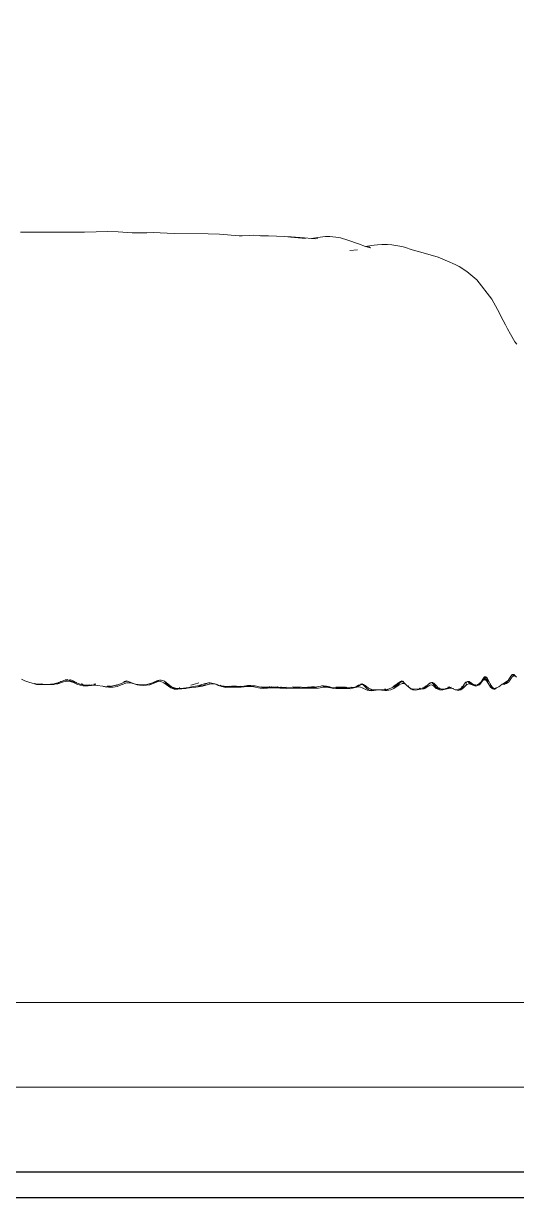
# Model space of a CAD drawing. Header units: metres. Extents: x 42 to 199, y -121 to 268.
# Drawn here: x 116.971 to 117.262, y 39.694 to 40.386 of the extents above; entities that cross this region are included whole.
import ezdxf

# ---------------------------------------------------------------- set-up
doc = ezdxf.new("R2010")
doc.units = ezdxf.units.M
doc.header["$LTSCALE"] = 0.3
doc.layers.get('0').update_dxf_attribs({"color": 8})
doc.layers.add('A-ELEVATION 3', color=8, linetype='Continuous')
doc.layers.add('A-ELEVATION 5', color=8, linetype='Continuous')
doc.layers.add('A-Furniture', color=8, linetype='Continuous', lineweight=0)
doc.layers.add('DA HOUSE ARCH LAYOUT', color=8, linetype='Continuous', lineweight=9)

# ---------------------------------------------------------------- blocks, each defined once
blk = doc.blocks.new('zw$DE84')
for p, q in [((-0.50458, 0.92715), (-0.50744, 0.9252)), ((-0.50475, 0.92976), (-0.50478, 0.92979)), ((-0.50432, 0.92937), (-0.50475, 0.92976)), ((-0.50422, 0.92914), (-0.50475, 0.92976)), ((-0.50458, 0.92715), (-0.50393, 0.92825)), ((-0.50428, 0.92932), (-0.50432, 0.92937)), ((-0.50422, 0.92914), (-0.50428, 0.92932)), ((-0.50428, 0.92932), (-0.50388, 0.92896)), ((-0.50421, 0.9291), (-0.50422, 0.92914)), ((-0.50393, 0.92825), (-0.50421, 0.9291)), ((-0.50412, 0.929), (-0.50421, 0.9291)), ((-0.50417, 0.92648), (-0.50341, 0.92721)), ((-0.50387, 0.92873), (-0.50412, 0.929)), ((-0.50397, 0.92757), (-0.50398, 0.92753)), ((-0.50383, 0.92798), (-0.50394, 0.92765)), ((-0.50388, 0.92896), (-0.50384, 0.92892)), ((-0.50384, 0.92892), (-0.50387, 0.92873)), ((-0.50387, 0.92873), (-0.50386, 0.92869)), ((-0.50386, 0.92869), (-0.50383, 0.92798)), ((-0.50386, 0.92869), (-0.50366, 0.92849)), ((-0.50363, 0.92858), (-0.50384, 0.92892)), ((-0.50366, 0.92849), (-0.50383, 0.92798)), ((-0.50383, 0.92798), (-0.50382, 0.92775)), ((-0.50363, 0.92858), (-0.50366, 0.92849)), ((-0.50366, 0.92849), (-0.50356, 0.92833)), ((-0.50361, 0.92864), (-0.50363, 0.92858)), ((-0.50356, 0.92833), (-0.50363, 0.92858)), ((-0.50352, 0.92832), (-0.50356, 0.92833)), ((-0.50356, 0.92833), (-0.50342, 0.92726)), ((-0.50352, 0.92832), (-0.50355, 0.92856)), ((-0.50352, 0.92832), (-0.50338, 0.9278)), ((-0.50339, 0.92817), (-0.50352, 0.92832)), ((-0.50326, 0.92723), (-0.50345, 0.92696)), ((-0.50342, 0.92726), (-0.50337, 0.9273)), ((-0.50342, 0.92726), (-0.50341, 0.92721)), ((-0.50341, 0.92721), (-0.50326, 0.92723)), ((-0.50339, 0.92882), (-0.50311, 0.92832)), ((-0.50338, 0.9278), (-0.50339, 0.92817)), ((-0.50337, 0.9273), (-0.50338, 0.9278)), ((-0.50338, 0.9278), (-0.50331, 0.92752)), ((-0.50311, 0.92832), (-0.50331, 0.92879)), ((-0.50331, 0.92752), (-0.50315, 0.92806)), ((-0.50331, 0.92752), (-0.50325, 0.92728)), ((-0.50315, 0.92806), (-0.50323, 0.92738)), ((-0.50314, 0.92809), (-0.50308, 0.92828)), ((-0.50311, 0.92832), (-0.50308, 0.92828)), ((-0.3071, 0.9288), (-0.30848, 0.92999)), ((-0.3026, 0.92628), (-0.3071, 0.9288)), ((-0.50895, 0.92123), (-0.51034, 0.91935)), ((-0.50899, 0.92262), (-0.50893, 0.92266)), ((-0.50894, 0.92249), (-0.50899, 0.92262)), ((-0.50894, 0.92243), (-0.50895, 0.92123)), ((-0.50895, 0.92123), (-0.50872, 0.92165)), ((-0.50893, 0.92266), (-0.50894, 0.92249)), ((-0.50894, 0.92249), (-0.50894, 0.92243)), ((-0.50864, 0.9218), (-0.50894, 0.92243)), ((-0.50894, 0.92243), (-0.50872, 0.92165)), ((-0.50893, 0.92266), (-0.5071, 0.92448)), ((-0.50844, 0.92393), (-0.50893, 0.92266)), ((-0.50893, 0.92266), (-0.5087, 0.92268)), ((-0.50872, 0.92165), (-0.50864, 0.9218)), ((-0.5087, 0.92273), (-0.5087, 0.92268)), ((-0.5087, 0.92268), (-0.50858, 0.9219)), ((-0.50864, 0.9218), (-0.50858, 0.9219)), ((-0.50858, 0.9219), (-0.50815, 0.92269)), ((-0.50744, 0.9252), (-0.50844, 0.92393)), ((-0.50663, 0.9248), (-0.50815, 0.92269)), ((-0.50752, 0.92382), (-0.50743, 0.92395)), ((-0.50417, 0.92648), (-0.50663, 0.9248)), ((-0.29951, 0.9244), (-0.3026, 0.92628)), ((-0.29951, 0.9244), (-0.29713, 0.9232)), ((-0.29457, 0.92186), (-0.29713, 0.9232)), ((-0.28812, 0.91852), (-0.29457, 0.92186)), ((-0.51112, 0.91769), (-0.51176, 0.91644)), ((-0.51175, 0.91701), (-0.51176, 0.91644)), ((-0.51176, 0.91644), (-0.51173, 0.91641)), ((-0.51175, 0.91701), (-0.51113, 0.91781)), ((-0.51173, 0.91641), (-0.51173, 0.91644)), ((-0.51173, 0.91641), (-0.51164, 0.91643)), ((-0.51173, 0.91641), (-0.51169, 0.91563)), ((-0.51169, 0.91563), (-0.51146, 0.91554)), ((-0.51169, 0.91563), (-0.51147, 0.9156)), ((-0.51164, 0.91643), (-0.51165, 0.91641)), ((-0.51165, 0.91641), (-0.51164, 0.91634)), ((-0.51164, 0.91643), (-0.51133, 0.91642)), ((-0.5115, 0.91624), (-0.51152, 0.91634)), ((-0.51147, 0.9156), (-0.51146, 0.91554)), ((-0.51147, 0.9156), (-0.51141, 0.91559)), ((-0.51146, 0.91554), (-0.51145, 0.9155)), ((-0.51145, 0.9155), (-0.51143, 0.9154)), ((-0.51145, 0.9155), (-0.51139, 0.91547)), ((-0.51143, 0.9154), (-0.51138, 0.91541)), ((-0.51139, 0.91551), (-0.51141, 0.91559)), ((-0.51141, 0.91559), (-0.51085, 0.91555)), ((-0.51138, 0.91541), (-0.51139, 0.91547)), ((-0.51139, 0.91547), (-0.50994, 0.91472)), ((-0.51138, 0.91541), (-0.51116, 0.91514)), ((-0.51105, 0.91777), (-0.51133, 0.91642)), ((-0.51085, 0.91555), (-0.51133, 0.91642)), ((-0.51058, 0.91446), (-0.51116, 0.91514)), ((-0.51116, 0.91514), (-0.51054, 0.91453)), ((-0.51104, 0.91783), (-0.51113, 0.91781)), ((-0.51113, 0.91781), (-0.51112, 0.91773)), ((-0.51105, 0.91777), (-0.51112, 0.91769)), ((-0.51112, 0.91773), (-0.51105, 0.91777)), ((-0.51112, 0.91773), (-0.51112, 0.91769)), ((-0.51102, 0.9178), (-0.51105, 0.91777)), ((-0.51099, 0.91789), (-0.51104, 0.91783)), ((-0.51102, 0.9178), (-0.51104, 0.91783)), ((-0.51099, 0.91789), (-0.51095, 0.91797)), ((-0.51091, 0.91845), (-0.51095, 0.91797)), ((-0.51082, 0.91574), (-0.51092, 0.91604)), ((-0.51034, 0.91935), (-0.51091, 0.91845)), ((-0.51085, 0.91555), (-0.5108, 0.91552)), ((-0.5108, 0.91552), (-0.5107, 0.9155)), ((-0.50974, 0.91485), (-0.5107, 0.9155)), ((-0.5107, 0.9155), (-0.51046, 0.91547)), ((-0.51046, 0.91547), (-0.51064, 0.91578)), ((-0.50705, 0.91233), (-0.51058, 0.91446)), ((-0.51054, 0.91453), (-0.50691, 0.9124)), ((-0.51002, 0.91522), (-0.51046, 0.91547)), ((-0.50994, 0.91472), (-0.50891, 0.91438)), ((-0.50974, 0.91485), (-0.50945, 0.91465)), ((-0.50945, 0.91465), (-0.50891, 0.91438)), ((-0.50891, 0.91438), (-0.50869, 0.9143)), ((-0.50869, 0.9143), (-0.50661, 0.91322)), ((-0.28194, 0.91527), (-0.28812, 0.91852)), ((-0.27051, 0.90636), (-0.28194, 0.91527)), ((-0.5101, 0.90586), (-0.50924, 0.90799)), ((-0.50842, 0.908), (-0.50935, 0.90637)), ((-0.50935, 0.90637), (-0.50927, 0.90549)), ((-0.50665, 0.90994), (-0.50924, 0.90799)), ((-0.50894, 0.90808), (-0.50924, 0.90799)), ((-0.50898, 0.90799), (-0.50924, 0.90799)), ((-0.50894, 0.90808), (-0.50827, 0.90838)), ((-0.50833, 0.90808), (-0.50842, 0.908)), ((-0.50827, 0.90838), (-0.50833, 0.90808)), ((-0.50823, 0.90817), (-0.50833, 0.90808)), ((-0.50829, 0.90846), (-0.50638, 0.91003)), ((-0.50829, 0.90846), (-0.50813, 0.90845)), ((-0.50829, 0.90846), (-0.50827, 0.90838)), ((-0.50827, 0.90838), (-0.50813, 0.90845)), ((-0.50827, 0.90838), (-0.50823, 0.90817)), ((-0.50819, 0.90821), (-0.50827, 0.90838)), ((-0.50819, 0.90821), (-0.50823, 0.90817)), ((-0.50794, 0.90843), (-0.50819, 0.90821)), ((-0.50813, 0.90845), (-0.50794, 0.90843)), ((-0.50747, 0.90887), (-0.50794, 0.90843)), ((-0.50747, 0.90887), (-0.50535, 0.91023)), ((-0.50727, 0.91316), (-0.50537, 0.91227)), ((-0.50629, 0.91152), (-0.50705, 0.91233)), ((-0.50537, 0.91227), (-0.50691, 0.9124)), ((-0.50691, 0.9124), (-0.50684, 0.91231)), ((-0.50679, 0.9123), (-0.50684, 0.91231)), ((-0.50679, 0.9123), (-0.50591, 0.91157)), ((-0.50665, 0.90994), (-0.50626, 0.91076)), ((-0.50602, 0.91057), (-0.50665, 0.90994)), ((-0.50638, 0.91003), (-0.50665, 0.90994)), ((-0.50661, 0.91322), (-0.50517, 0.91244)), ((-0.50638, 0.91003), (-0.50587, 0.91045)), ((-0.50629, 0.91152), (-0.50591, 0.91157)), ((-0.50597, 0.91143), (-0.50629, 0.91152)), ((-0.50629, 0.91152), (-0.50626, 0.91076)), ((-0.50582, 0.91078), (-0.50626, 0.91076)), ((-0.50582, 0.91078), (-0.50602, 0.91057)), ((-0.50587, 0.91045), (-0.50602, 0.91057)), ((-0.50582, 0.91078), (-0.50591, 0.91157)), ((-0.50587, 0.91045), (-0.50519, 0.91157)), ((-0.50587, 0.91045), (-0.5056, 0.91048)), ((-0.50458, 0.91138), (-0.5056, 0.91048)), ((-0.50497, 0.9106), (-0.5056, 0.91048)), ((-0.50497, 0.9106), (-0.50535, 0.91023)), ((-0.50519, 0.91157), (-0.50517, 0.91244)), ((-0.5048, 0.91158), (-0.50519, 0.91157)), ((-0.50474, 0.91189), (-0.50517, 0.91244)), ((-0.50462, 0.91095), (-0.50497, 0.9106)), ((-0.5048, 0.91158), (-0.50477, 0.91166)), ((-0.50456, 0.91159), (-0.5048, 0.91158)), ((-0.50474, 0.91189), (-0.50477, 0.91166)), ((-0.50455, 0.91165), (-0.50474, 0.91189)), ((-0.50462, 0.91095), (-0.50458, 0.91138)), ((-0.50458, 0.91138), (-0.50456, 0.91159)), ((-0.50456, 0.91159), (-0.50455, 0.91165)), ((-0.27051, 0.90636), (-0.2656, 0.90052)), ((-0.50903, 0.90058), (-0.51044, 0.89906)), ((-0.51044, 0.89906), (-0.50894, 0.9005)), ((-0.5101, 0.90586), (-0.50859, 0.90187)), ((-0.50927, 0.90549), (-0.5101, 0.90586)), ((-0.50951, 0.90456), (-0.50927, 0.90542)), ((-0.50922, 0.90494), (-0.50951, 0.90456)), ((-0.50951, 0.90456), (-0.50891, 0.90316)), ((-0.50921, 0.90546), (-0.50927, 0.90549)), ((-0.50927, 0.90549), (-0.50927, 0.90542)), ((-0.50927, 0.90542), (-0.50921, 0.90546)), ((-0.50927, 0.90542), (-0.5092, 0.90497)), ((-0.50925, 0.90548), (-0.50923, 0.90554)), ((-0.50921, 0.90546), (-0.50925, 0.90548)), ((-0.5092, 0.90497), (-0.50922, 0.90494)), ((-0.50922, 0.90494), (-0.50919, 0.90459)), ((-0.50736, 0.90178), (-0.50919, 0.90459)), ((-0.50903, 0.90058), (-0.50859, 0.90187)), ((-0.50755, 0.90173), (-0.50891, 0.90316)), ((-0.50891, 0.90316), (-0.50779, 0.90176)), ((-0.50864, 0.89903), (-0.5076, 0.89998)), ((-0.50843, 0.90164), (-0.50847, 0.90183)), ((-0.50836, 0.9018), (-0.50779, 0.90176)), ((-0.5083, 0.90006), (-0.50791, 0.90053)), ((-0.50736, 0.90178), (-0.50786, 0.90235)), ((-0.50779, 0.90176), (-0.50723, 0.90104)), ((-0.5076, 0.89998), (-0.50719, 0.90082)), ((-0.50755, 0.90173), (-0.50735, 0.90172)), ((-0.50731, 0.90149), (-0.50755, 0.90173)), ((-0.50735, 0.90172), (-0.50736, 0.90178)), ((-0.50731, 0.90149), (-0.50735, 0.90172)), ((-0.50723, 0.90104), (-0.50731, 0.90149)), ((-0.50719, 0.90082), (-0.50723, 0.90104)), ((-0.2656, 0.90052), (-0.26267, 0.89589)), ((-0.51224, 0.89667), (-0.51251, 0.8954)), ((-0.51251, 0.8954), (-0.51239, 0.89532)), ((-0.51239, 0.89532), (-0.51242, 0.89508)), ((-0.51242, 0.89508), (-0.51228, 0.89469)), ((-0.51239, 0.89532), (-0.51229, 0.89518)), ((-0.51227, 0.89524), (-0.51239, 0.89532)), ((-0.51229, 0.89518), (-0.51231, 0.89508)), ((-0.51228, 0.89469), (-0.51231, 0.89508)), ((-0.51227, 0.89524), (-0.51229, 0.89518)), ((-0.51229, 0.89518), (-0.51225, 0.89514)), ((-0.51223, 0.89516), (-0.51229, 0.89518)), ((-0.51217, 0.89364), (-0.51228, 0.89469)), ((-0.51212, 0.89583), (-0.51227, 0.89524)), ((-0.5122, 0.89519), (-0.51227, 0.89524)), ((-0.51224, 0.89667), (-0.51202, 0.8969)), ((-0.5122, 0.89687), (-0.51224, 0.89667)), ((-0.51224, 0.89667), (-0.51183, 0.89625)), ((-0.5122, 0.89687), (-0.51097, 0.89855)), ((-0.51126, 0.89165), (-0.51217, 0.89364)), ((-0.51183, 0.89625), (-0.51212, 0.89583)), ((-0.51202, 0.8969), (-0.5111, 0.89782)), ((-0.512, 0.89692), (-0.51202, 0.8969)), ((-0.51138, 0.8969), (-0.51183, 0.89625)), ((-0.51173, 0.89592), (-0.51171, 0.8957)), ((-0.51165, 0.89576), (-0.51162, 0.89595)), ((-0.51138, 0.8969), (-0.51024, 0.89787)), ((-0.51118, 0.89151), (-0.51138, 0.89259)), ((-0.50919, 0.89894), (-0.5111, 0.89782)), ((-0.5111, 0.89782), (-0.51, 0.89836)), ((-0.51097, 0.89855), (-0.51044, 0.89906)), ((-0.51, 0.89836), (-0.51071, 0.89784)), ((-0.51049, 0.89759), (-0.51063, 0.89743)), ((-0.51036, 0.89786), (-0.50962, 0.89854)), ((-0.51, 0.89836), (-0.50962, 0.89854)), ((-0.50962, 0.89854), (-0.50952, 0.89858)), ((-0.50952, 0.89858), (-0.50949, 0.89861)), ((-0.50949, 0.89861), (-0.50864, 0.89903)), ((-0.50864, 0.89903), (-0.50807, 0.89931)), ((-0.26267, 0.89589), (-0.26146, 0.89357)), ((-0.26146, 0.89357), (-0.25956, 0.88916)), ((-0.51228, 0.88643), (-0.51132, 0.88968)), ((-0.51228, 0.88443), (-0.51228, 0.88643)), ((-0.51186, 0.88546), (-0.51173, 0.88742)), ((-0.51173, 0.88742), (-0.5115, 0.88811)), ((-0.51132, 0.88968), (-0.51161, 0.88843)), ((-0.51161, 0.88843), (-0.5115, 0.88811)), ((-0.5115, 0.88811), (-0.51105, 0.88939)), ((-0.5115, 0.88811), (-0.51147, 0.88802)), ((-0.51118, 0.89028), (-0.51132, 0.88968)), ((-0.51126, 0.89165), (-0.51118, 0.89028)), ((-0.51118, 0.89151), (-0.51126, 0.89165)), ((-0.51112, 0.89134), (-0.51118, 0.89151)), ((-0.51103, 0.8909), (-0.51118, 0.89028)), ((-0.51109, 0.89128), (-0.51112, 0.89134)), ((-0.51103, 0.8909), (-0.51109, 0.89128)), ((-0.51105, 0.88939), (-0.5109, 0.89029)), ((-0.5109, 0.89029), (-0.51103, 0.8909)), ((-0.5109, 0.89029), (-0.51083, 0.89074)), ((-0.51083, 0.89074), (-0.51085, 0.89003)), ((-0.51061, 0.89126), (-0.51083, 0.89074)), ((-0.5105, 0.8903), (-0.51074, 0.8893)), ((-0.51069, 0.88928), (-0.51047, 0.89012)), ((-0.2572, 0.88352), (-0.25956, 0.88916)), ((-0.51136, 0.88241), (-0.51228, 0.88443)), ((-0.51146, 0.88466), (-0.51186, 0.88546)), ((-0.51173, 0.88403), (-0.51146, 0.88466)), ((-0.51173, 0.88403), (-0.51141, 0.88455)), ((-0.51173, 0.88403), (-0.51114, 0.88277)), ((-0.51141, 0.88455), (-0.51146, 0.88466)), ((-0.51131, 0.88435), (-0.51141, 0.88455)), ((-0.51136, 0.88241), (-0.5099, 0.88083)), ((-0.50943, 0.87866), (-0.51133, 0.87571)), ((-0.5113, 0.88423), (-0.51131, 0.88435)), ((-0.51113, 0.88399), (-0.5113, 0.88423)), ((-0.51114, 0.88277), (-0.51113, 0.88399)), ((-0.51114, 0.88277), (-0.51111, 0.8827)), ((-0.51095, 0.88363), (-0.51113, 0.88399)), ((-0.50808, 0.88007), (-0.51111, 0.8827)), ((-0.51095, 0.88363), (-0.5097, 0.88245)), ((-0.50931, 0.87973), (-0.5099, 0.88083)), ((-0.5097, 0.88245), (-0.5082, 0.88099)), ((-0.50943, 0.87866), (-0.50931, 0.87973)), ((-0.50911, 0.87769), (-0.50807, 0.8789)), ((-0.50841, 0.87866), (-0.50796, 0.87978)), ((-0.5082, 0.88099), (-0.50823, 0.88109)), ((-0.5079, 0.88016), (-0.5082, 0.88099)), ((-0.5079, 0.88016), (-0.50811, 0.88037)), ((-0.50789, 0.88013), (-0.5081, 0.8803)), ((-0.50796, 0.87978), (-0.50808, 0.88007)), ((-0.50808, 0.88007), (-0.50788, 0.87998)), ((-0.5079, 0.87965), (-0.50807, 0.8789)), ((-0.50796, 0.87978), (-0.50788, 0.87998)), ((-0.5079, 0.87965), (-0.50796, 0.87978)), ((-0.50789, 0.88013), (-0.5079, 0.88016)), ((-0.50783, 0.87995), (-0.5079, 0.87965)), ((-0.50786, 0.88003), (-0.50789, 0.88013)), ((-0.50788, 0.87998), (-0.50786, 0.88003)), ((-0.50788, 0.87998), (-0.50783, 0.87995)), ((-0.2572, 0.88352), (-0.25468, 0.87481)), ((-0.5123, 0.87007), (-0.51168, 0.87452)), ((-0.51159, 0.87325), (-0.51188, 0.86928)), ((-0.51169, 0.875), (-0.51161, 0.87502)), ((-0.51169, 0.875), (-0.51168, 0.87452)), ((-0.51168, 0.87452), (-0.51165, 0.87333)), ((-0.51165, 0.87333), (-0.51159, 0.87325)), ((-0.51162, 0.87496), (-0.51161, 0.87502)), ((-0.51158, 0.87509), (-0.51161, 0.87502)), ((-0.51152, 0.8742), (-0.51159, 0.87325)), ((-0.51158, 0.87509), (-0.51153, 0.87514)), ((-0.51045, 0.8766), (-0.51154, 0.87519)), ((-0.51133, 0.87571), (-0.51154, 0.87519)), ((-0.51154, 0.87519), (-0.51153, 0.87514)), ((-0.51154, 0.87492), (-0.51153, 0.87514)), ((-0.51153, 0.87514), (-0.51149, 0.87517)), ((-0.51152, 0.8742), (-0.51127, 0.87474)), ((-0.51149, 0.87517), (-0.51075, 0.87581)), ((-0.51106, 0.87517), (-0.51149, 0.87517)), ((-0.51145, 0.87307), (-0.51126, 0.87282)), ((-0.51127, 0.87249), (-0.51144, 0.87287)), ((-0.51106, 0.87517), (-0.51127, 0.87474)), ((-0.51075, 0.87581), (-0.51106, 0.87517)), ((-0.51102, 0.87462), (-0.51096, 0.8747)), ((-0.51102, 0.87441), (-0.51102, 0.87462)), ((-0.51096, 0.8747), (-0.51095, 0.87474)), ((-0.51094, 0.87513), (-0.51095, 0.87474)), ((-0.51067, 0.87598), (-0.51075, 0.87581)), ((-0.51071, 0.87524), (-0.51051, 0.87563)), ((-0.51067, 0.87598), (-0.50948, 0.8773)), ((-0.51062, 0.87592), (-0.51017, 0.87631)), ((-0.51048, 0.87578), (-0.51034, 0.87596)), ((-0.50948, 0.8773), (-0.51045, 0.8766)), ((-0.51045, 0.87575), (-0.51034, 0.87596)), ((-0.51034, 0.87596), (-0.50989, 0.87656)), ((-0.51034, 0.87596), (-0.51017, 0.87631)), ((-0.50989, 0.87656), (-0.51017, 0.87631)), ((-0.50983, 0.87662), (-0.50989, 0.87656)), ((-0.50927, 0.87744), (-0.50948, 0.8773)), ((-0.50927, 0.87744), (-0.50911, 0.87769)), ((-0.25468, 0.87481), (-0.25282, 0.86834)), ((-0.51216, 0.8687), (-0.5123, 0.87007)), ((-0.51189, 0.86924), (-0.51216, 0.8687)), ((-0.51216, 0.8687), (-0.51187, 0.86917)), ((-0.51182, 0.86898), (-0.51216, 0.8687)), ((-0.51176, 0.86875), (-0.51216, 0.8687)), ((-0.51216, 0.8687), (-0.51156, 0.86799)), ((-0.51216, 0.8687), (-0.5118, 0.86762)), ((-0.51188, 0.86928), (-0.51189, 0.86924)), ((-0.51189, 0.86924), (-0.51187, 0.86917)), ((-0.51187, 0.86917), (-0.51182, 0.86898)), ((-0.51182, 0.86898), (-0.51176, 0.86875)), ((-0.51156, 0.86748), (-0.5118, 0.86762)), ((-0.5118, 0.86762), (-0.51141, 0.86717)), ((-0.51176, 0.86875), (-0.51156, 0.86799)), ((-0.51156, 0.86799), (-0.5114, 0.86741)), ((-0.51141, 0.86717), (-0.51156, 0.86748)), ((-0.51139, 0.86738), (-0.51156, 0.86748)), ((-0.51141, 0.86717), (-0.51139, 0.86738)), ((-0.51137, 0.86713), (-0.51141, 0.86717)), ((-0.5114, 0.86741), (-0.51139, 0.86738)), ((-0.51139, 0.86738), (-0.51114, 0.86704)), ((-0.51137, 0.86706), (-0.51137, 0.86713)), ((-0.51131, 0.86705), (-0.51137, 0.86706)), ((-0.51114, 0.86704), (-0.51131, 0.86705)), ((-0.51131, 0.86705), (-0.5113, 0.867)), ((-0.5113, 0.867), (-0.51076, 0.86633)), ((-0.51108, 0.8668), (-0.5113, 0.867)), ((-0.51114, 0.86704), (-0.51077, 0.86653)), ((-0.51077, 0.86653), (-0.51108, 0.8668)), ((-0.51108, 0.8668), (-0.51052, 0.86618)), ((-0.51077, 0.86653), (-0.51052, 0.86618)), ((-0.51076, 0.86633), (-0.51052, 0.86618)), ((-0.51002, 0.86547), (-0.51052, 0.86618)), ((-0.50922, 0.86469), (-0.51002, 0.86547)), ((-0.50976, 0.86619), (-0.50985, 0.86627)), ((-0.50982, 0.86615), (-0.50976, 0.86609)), ((-0.25144, 0.86368), (-0.25282, 0.86834)), ((-0.51135, 0.85754), (-0.50925, 0.86052)), ((-0.51052, 0.85786), (-0.50829, 0.86073)), ((-0.50735, 0.86147), (-0.51003, 0.85755)), ((-0.50842, 0.86244), (-0.50925, 0.86052)), ((-0.50849, 0.86367), (-0.50922, 0.86469)), ((-0.50812, 0.86362), (-0.50922, 0.86469)), ((-0.50849, 0.86367), (-0.50848, 0.86346)), ((-0.50842, 0.86244), (-0.50848, 0.86346)), ((-0.50831, 0.86244), (-0.50848, 0.86346)), ((-0.50746, 0.8611), (-0.50834, 0.85958)), ((-0.50829, 0.86073), (-0.50826, 0.86078)), ((-0.50826, 0.86078), (-0.50733, 0.86197)), ((-0.50812, 0.86362), (-0.50731, 0.86266)), ((-0.5073, 0.86281), (-0.50812, 0.86362)), ((-0.50746, 0.8611), (-0.50735, 0.86132)), ((-0.50735, 0.86147), (-0.50733, 0.86197)), ((-0.50735, 0.86132), (-0.50735, 0.86147)), ((-0.50735, 0.86132), (-0.50731, 0.86134)), ((-0.50733, 0.86197), (-0.50731, 0.86266)), ((-0.50723, 0.86288), (-0.50716, 0.86308)), ((-0.50719, 0.86215), (-0.50699, 0.8624)), ((-0.50711, 0.86304), (-0.50715, 0.86291)), ((-0.50685, 0.8622), (-0.50711, 0.86182)), ((-0.50709, 0.86172), (-0.50683, 0.86218)), ((-0.25144, 0.86368), (-0.25103, 0.86218)), ((-0.25103, 0.86218), (-0.25056, 0.8599)), ((-0.25002, 0.85625), (-0.25056, 0.8599)), ((-0.51216, 0.85578), (-0.51267, 0.8533)), ((-0.5126, 0.85232), (-0.51267, 0.8533)), ((-0.51229, 0.85348), (-0.5126, 0.85232)), ((-0.5126, 0.85232), (-0.51258, 0.85214)), ((-0.51258, 0.85214), (-0.51236, 0.85015)), ((-0.51227, 0.84861), (-0.51258, 0.85214)), ((-0.5118, 0.85405), (-0.51229, 0.85348)), ((-0.51229, 0.85348), (-0.51197, 0.85357)), ((-0.5121, 0.85106), (-0.51218, 0.84986)), ((-0.51142, 0.85743), (-0.51216, 0.85578)), ((-0.5121, 0.85106), (-0.51205, 0.85334)), ((-0.51197, 0.85357), (-0.51205, 0.85334)), ((-0.5118, 0.85405), (-0.51197, 0.85357)), ((-0.51185, 0.85257), (-0.51191, 0.85242)), ((-0.51191, 0.85242), (-0.51188, 0.85211)), ((-0.51185, 0.85257), (-0.51188, 0.85211)), ((-0.51188, 0.85211), (-0.51187, 0.85199)), ((-0.51187, 0.85266), (-0.51185, 0.85257)), ((-0.5118, 0.85405), (-0.51143, 0.85515)), ((-0.51143, 0.85515), (-0.51096, 0.85629)), ((-0.51135, 0.85754), (-0.51142, 0.85743)), ((-0.51096, 0.85629), (-0.51055, 0.85684)), ((-0.51056, 0.8567), (-0.51056, 0.85664)), ((-0.51052, 0.85786), (-0.51055, 0.85684)), ((-0.51055, 0.85684), (-0.51003, 0.85755)), ((-0.25002, 0.85625), (-0.24985, 0.85369)), ((-0.24985, 0.85369), (-0.2498, 0.85035)), ((-0.51229, 0.84846), (-0.5128, 0.84408)), ((-0.5128, 0.84408), (-0.51244, 0.84172)), ((-0.51262, 0.84394), (-0.5125, 0.84538)), ((-0.51199, 0.84445), (-0.5126, 0.84389)), ((-0.51225, 0.84581), (-0.5125, 0.84538)), ((-0.5125, 0.84538), (-0.51225, 0.84572)), ((-0.51222, 0.84526), (-0.5125, 0.84538)), ((-0.5125, 0.84538), (-0.51231, 0.84481)), ((-0.51218, 0.84986), (-0.51236, 0.85015)), ((-0.51229, 0.84846), (-0.51227, 0.84861)), ((-0.51218, 0.84986), (-0.51227, 0.84861)), ((-0.51227, 0.84861), (-0.51227, 0.84844)), ((-0.51227, 0.84844), (-0.51225, 0.84581)), ((-0.51225, 0.84581), (-0.51225, 0.84572)), ((-0.51225, 0.84572), (-0.51225, 0.84539)), ((-0.51222, 0.84526), (-0.51225, 0.84539)), ((-0.51199, 0.84445), (-0.51222, 0.84526)), ((-0.51191, 0.84415), (-0.51199, 0.84445)), ((-0.51119, 0.84253), (-0.51191, 0.84415)), ((-0.51183, 0.84413), (-0.51166, 0.8437)), ((-0.25018, 0.84591), (-0.25082, 0.84191)), ((-0.25018, 0.84591), (-0.24998, 0.84782)), ((-0.2498, 0.85035), (-0.24998, 0.84782)), ((-0.5126, 0.84389), (-0.51262, 0.84394)), ((-0.5126, 0.84389), (-0.51221, 0.84246)), ((-0.51244, 0.84172), (-0.51103, 0.83876)), ((-0.51096, 0.84119), (-0.51221, 0.84246)), ((-0.51103, 0.83876), (-0.5113, 0.83948)), ((-0.51119, 0.84253), (-0.51001, 0.84107)), ((-0.51069, 0.83788), (-0.51103, 0.83876)), ((-0.50922, 0.83947), (-0.51096, 0.84119)), ((-0.51096, 0.84119), (-0.51022, 0.84069)), ((-0.51069, 0.83788), (-0.51048, 0.83633)), ((-0.51062, 0.83536), (-0.50932, 0.83774)), ((-0.51022, 0.84069), (-0.50922, 0.83947)), ((-0.51022, 0.84069), (-0.50954, 0.84024)), ((-0.50954, 0.84024), (-0.51001, 0.84107)), ((-0.50912, 0.83951), (-0.50954, 0.84024)), ((-0.5095, 0.83665), (-0.50897, 0.83806)), ((-0.50932, 0.83774), (-0.50909, 0.83806)), ((-0.50912, 0.83947), (-0.50922, 0.83947)), ((-0.50912, 0.83947), (-0.50912, 0.83951)), ((-0.50899, 0.83824), (-0.50912, 0.83947)), ((-0.50899, 0.83824), (-0.50909, 0.83806)), ((-0.50897, 0.83806), (-0.50899, 0.83824)), ((-0.50892, 0.83841), (-0.50893, 0.83835)), ((-0.50892, 0.83841), (-0.50871, 0.83877)), ((-0.50871, 0.83874), (-0.50892, 0.83841)), ((-0.50872, 0.83902), (-0.5089, 0.83856)), ((-0.50884, 0.83777), (-0.50885, 0.83775)), ((-0.5087, 0.8385), (-0.50884, 0.83777)), ((-0.25115, 0.84153), (-0.25183, 0.84348)), ((-0.25173, 0.84383), (-0.25115, 0.84153)), ((-0.25091, 0.84086), (-0.25115, 0.84153)), ((-0.25082, 0.84191), (-0.25091, 0.84086)), ((-0.24941, 0.8366), (-0.25091, 0.84086)), ((-0.25069, 0.84338), (-0.25082, 0.84191)), ((-0.5112, 0.83305), (-0.51156, 0.83163)), ((-0.51145, 0.82209), (-0.51156, 0.83163)), ((-0.51121, 0.83315), (-0.51122, 0.83311)), ((-0.5112, 0.83305), (-0.51122, 0.83311)), ((-0.51121, 0.83319), (-0.51079, 0.83473)), ((-0.51121, 0.83315), (-0.51121, 0.83319)), ((-0.51079, 0.83473), (-0.51102, 0.8335)), ((-0.51102, 0.8335), (-0.51087, 0.83295)), ((-0.51102, 0.8316), (-0.51087, 0.83295)), ((-0.51093, 0.82912), (-0.51102, 0.8316)), ((-0.51087, 0.83295), (-0.5108, 0.83365)), ((-0.51082, 0.83275), (-0.51071, 0.83231)), ((-0.5108, 0.83365), (-0.51038, 0.8351)), ((-0.51069, 0.83509), (-0.51079, 0.83473)), ((-0.51072, 0.83219), (-0.51071, 0.83231)), ((-0.51048, 0.83633), (-0.51071, 0.83521)), ((-0.51071, 0.83521), (-0.51062, 0.83536)), ((-0.51071, 0.83521), (-0.51069, 0.83509)), ((-0.51069, 0.83509), (-0.51066, 0.8352)), ((-0.51062, 0.83536), (-0.51033, 0.83642)), ((-0.51038, 0.8351), (-0.5095, 0.83665)), ((-0.253, 0.83611), (-0.2533, 0.83153)), ((-0.24941, 0.8366), (-0.24719, 0.83041)), ((-0.24585, 0.82594), (-0.24719, 0.83041)), ((-0.5111, 0.82881), (-0.51145, 0.82635)), ((-0.51091, 0.82855), (-0.51145, 0.82635)), ((-0.51145, 0.82635), (-0.51098, 0.82423)), ((-0.51093, 0.82912), (-0.5111, 0.82881)), ((-0.51098, 0.82423), (-0.51094, 0.82417)), ((-0.51094, 0.82417), (-0.51096, 0.82333)), ((-0.51075, 0.82057), (-0.51096, 0.82333)), ((-0.51094, 0.82417), (-0.51087, 0.82743)), ((-0.51091, 0.82855), (-0.51093, 0.82912)), ((-0.51087, 0.82743), (-0.51091, 0.82855)), ((-0.51064, 0.82969), (-0.51082, 0.82892)), ((-0.51064, 0.82969), (-0.51081, 0.82936)), ((-0.51071, 0.82358), (-0.51056, 0.8232)), ((-0.5107, 0.82584), (-0.51056, 0.82906)), ((-0.5107, 0.82584), (-0.51055, 0.82403)), ((-0.5106, 0.82985), (-0.51064, 0.82969)), ((-0.51055, 0.82391), (-0.51057, 0.82404)), ((-0.51057, 0.82372), (-0.51055, 0.8237)), ((-0.24539, 0.8232), (-0.24585, 0.82594)), ((-0.51058, 0.81796), (-0.51145, 0.82209)), ((-0.51064, 0.82016), (-0.51075, 0.82057)), ((-0.51068, 0.81908), (-0.51064, 0.82016)), ((-0.51052, 0.81971), (-0.51068, 0.81908)), ((-0.51067, 0.81903), (-0.51068, 0.81908)), ((-0.51067, 0.81901), (-0.51068, 0.81908)), ((-0.51067, 0.81901), (-0.50981, 0.81565)), ((-0.51067, 0.81901), (-0.51017, 0.81628)), ((-0.51052, 0.81971), (-0.51064, 0.82016)), ((-0.51062, 0.81602), (-0.51058, 0.81796)), ((-0.51052, 0.81656), (-0.51062, 0.81602)), ((-0.5106, 0.82084), (-0.51057, 0.82095)), ((-0.50999, 0.81773), (-0.51052, 0.81971)), ((-0.50976, 0.8161), (-0.50999, 0.81773)), ((-0.24515, 0.81726), (-0.24543, 0.81401)), ((-0.24512, 0.81974), (-0.24539, 0.8232)), ((-0.24515, 0.81726), (-0.24512, 0.81974)), ((-0.51126, 0.81259), (-0.51117, 0.81309)), ((-0.51126, 0.81259), (-0.51121, 0.80333)), ((-0.51062, 0.81578), (-0.51117, 0.81309)), ((-0.51103, 0.8108), (-0.51113, 0.80909)), ((-0.51041, 0.81217), (-0.51103, 0.8108)), ((-0.51071, 0.80722), (-0.51063, 0.81108)), ((-0.51063, 0.81108), (-0.51041, 0.81217)), ((-0.51062, 0.81578), (-0.51062, 0.81602)), ((-0.51049, 0.81007), (-0.5105, 0.81003)), ((-0.5105, 0.81003), (-0.51048, 0.80899)), ((-0.51045, 0.81057), (-0.51049, 0.81007)), ((-0.51045, 0.81057), (-0.51048, 0.81067)), ((-0.51041, 0.81217), (-0.50995, 0.81447)), ((-0.51017, 0.81628), (-0.50985, 0.81536)), ((-0.5099, 0.81486), (-0.51017, 0.81628)), ((-0.50995, 0.81447), (-0.5099, 0.81486)), ((-0.5099, 0.81486), (-0.50985, 0.81536)), ((-0.50985, 0.81536), (-0.50981, 0.81565)), ((-0.50981, 0.81565), (-0.50976, 0.8161)), ((-0.24628, 0.81002), (-0.24637, 0.81118)), ((-0.24627, 0.81063), (-0.24628, 0.81002)), ((-0.24628, 0.81002), (-0.24624, 0.80958)), ((-0.24625, 0.80949), (-0.24624, 0.80958)), ((-0.24625, 0.80949), (-0.24621, 0.80895)), ((-0.24624, 0.80958), (-0.24611, 0.81269)), ((-0.24621, 0.80895), (-0.24564, 0.81264)), ((-0.24564, 0.81264), (-0.24543, 0.81401)), ((-0.51121, 0.80333), (-0.51137, 0.79436)), ((-0.51106, 0.80849), (-0.51113, 0.80909)), ((-0.51111, 0.80184), (-0.5107, 0.80281)), ((-0.51106, 0.80836), (-0.51106, 0.80849)), ((-0.51103, 0.80827), (-0.51106, 0.80836)), ((-0.51105, 0.80921), (-0.51105, 0.80938)), ((-0.51094, 0.80748), (-0.51103, 0.80827)), ((-0.51094, 0.80748), (-0.51071, 0.8069)), ((-0.51071, 0.80722), (-0.51088, 0.80779)), ((-0.51074, 0.80567), (-0.51071, 0.8069)), ((-0.5107, 0.80281), (-0.51074, 0.80567)), ((-0.51057, 0.80677), (-0.51071, 0.80722)), ((-0.51071, 0.8069), (-0.51071, 0.80722)), ((-0.51071, 0.8069), (-0.51058, 0.80655)), ((-0.5107, 0.80281), (-0.51065, 0.80295)), ((-0.51067, 0.79962), (-0.5107, 0.80281)), ((-0.51055, 0.80807), (-0.51048, 0.80899)), ((-0.51055, 0.80807), (-0.51053, 0.80788)), ((-0.24538, 0.7967), (-0.24632, 0.80533)), ((-0.2459, 0.80485), (-0.24621, 0.80895)), ((-0.2453, 0.79692), (-0.2459, 0.80485)), ((-0.51111, 0.80184), (-0.51112, 0.80009)), ((-0.51112, 0.80009), (-0.51103, 0.79857)), ((-0.51112, 0.80009), (-0.51069, 0.79855)), ((-0.51065, 0.79755), (-0.51103, 0.79857)), ((-0.51078, 0.79406), (-0.51065, 0.79755)), ((-0.51069, 0.79855), (-0.51067, 0.79962)), ((-0.51069, 0.79855), (-0.51066, 0.79844)), ((-0.51065, 0.79755), (-0.51066, 0.79844)), ((-0.24538, 0.7967), (-0.24508, 0.79308)), ((-0.24508, 0.79308), (-0.2453, 0.79692)), ((-0.51122, 0.79164), (-0.51137, 0.79436)), ((-0.51122, 0.79164), (-0.51112, 0.79315)), ((-0.51122, 0.79164), (-0.51073, 0.78995)), ((-0.51122, 0.79164), (-0.5112, 0.79023)), ((-0.51119, 0.7902), (-0.5112, 0.79023)), ((-0.51104, 0.78684), (-0.51119, 0.7902)), ((-0.51069, 0.78916), (-0.51119, 0.7902)), ((-0.51078, 0.79406), (-0.51112, 0.79315)), ((-0.51082, 0.79208), (-0.51078, 0.79406)), ((-0.51082, 0.79208), (-0.51073, 0.78995)), ((-0.51062, 0.79448), (-0.51078, 0.79406)), ((-0.51073, 0.78995), (-0.5105, 0.78918)), ((-0.51073, 0.78995), (-0.51069, 0.78916)), ((-0.51069, 0.78916), (-0.51058, 0.78637)), ((-0.51049, 0.78872), (-0.51069, 0.78916)), ((-0.51057, 0.79106), (-0.51057, 0.79116)), ((-0.51056, 0.79091), (-0.51057, 0.79106)), ((-0.51057, 0.79077), (-0.51056, 0.79091)), ((-0.51057, 0.79077), (-0.51055, 0.79063)), ((-0.24471, 0.78364), (-0.24508, 0.79308)), ((-0.24483, 0.78831), (-0.24508, 0.79308)), ((-0.51135, 0.78049), (-0.51126, 0.7823)), ((-0.51123, 0.78292), (-0.51129, 0.78271)), ((-0.51126, 0.7823), (-0.51129, 0.78271)), ((-0.51116, 0.78048), (-0.51126, 0.7823)), ((-0.51123, 0.78292), (-0.51104, 0.78684)), ((-0.51089, 0.78422), (-0.51123, 0.78292)), ((-0.51066, 0.78468), (-0.51089, 0.78422)), ((-0.51086, 0.7839), (-0.51067, 0.78444)), ((-0.51067, 0.78444), (-0.51085, 0.78085)), ((-0.51067, 0.78444), (-0.5104, 0.78522)), ((-0.51066, 0.78468), (-0.51067, 0.78444)), ((-0.51058, 0.78637), (-0.51066, 0.78476)), ((-0.51039, 0.78538), (-0.51066, 0.78476)), ((-0.5104, 0.78522), (-0.51066, 0.78476)), ((-0.51066, 0.78476), (-0.51066, 0.78468)), ((-0.51048, 0.78391), (-0.51064, 0.78128)), ((-0.51064, 0.78128), (-0.51063, 0.78309)), ((-0.51063, 0.78309), (-0.51048, 0.78391)), ((-0.51048, 0.78391), (-0.51047, 0.78416)), ((-0.51047, 0.78416), (-0.51041, 0.78429)), ((-0.51041, 0.78436), (-0.51041, 0.78429)), ((-0.24483, 0.78831), (-0.24471, 0.78364)), ((-0.24468, 0.78307), (-0.24471, 0.78364)), ((-0.2447, 0.78258), (-0.24468, 0.78307)), ((-0.2447, 0.78258), (-0.24457, 0.77896)), ((-0.24448, 0.77857), (-0.2447, 0.78258)), ((-0.51115, 0.77865), (-0.51135, 0.78049)), ((-0.51116, 0.78048), (-0.51072, 0.77966)), ((-0.51045, 0.77489), (-0.51115, 0.77865)), ((-0.51072, 0.77966), (-0.51085, 0.78085)), ((-0.51072, 0.77966), (-0.5105, 0.77924)), ((-0.51063, 0.77882), (-0.51072, 0.77966)), ((-0.51064, 0.78128), (-0.51066, 0.78092)), ((-0.51066, 0.78092), (-0.51065, 0.78084)), ((-0.51065, 0.78084), (-0.51049, 0.78027)), ((-0.51063, 0.77882), (-0.50991, 0.77565)), ((-0.51049, 0.78016), (-0.51049, 0.78027)), ((-0.51016, 0.77291), (-0.51045, 0.77489)), ((-0.50991, 0.77565), (-0.5102, 0.77432)), ((-0.50991, 0.77565), (-0.50978, 0.77505)), ((-0.50978, 0.77505), (-0.50958, 0.7732)), ((-0.24437, 0.77494), (-0.24448, 0.77857)), ((-0.24437, 0.77494), (-0.24446, 0.7724)), ((-0.51028, 0.77103), (-0.51072, 0.76753)), ((-0.51028, 0.77103), (-0.51027, 0.77113)), ((-0.51027, 0.77113), (-0.51017, 0.77275)), ((-0.51027, 0.77113), (-0.51012, 0.77237)), ((-0.51016, 0.77291), (-0.5102, 0.77432)), ((-0.50981, 0.77019), (-0.51019, 0.7677)), ((-0.51016, 0.77291), (-0.51017, 0.77275)), ((-0.51017, 0.77275), (-0.51012, 0.77237)), ((-0.51008, 0.77151), (-0.51012, 0.77237)), ((-0.50983, 0.77027), (-0.51008, 0.77151)), ((-0.50969, 0.77126), (-0.50983, 0.77027)), ((-0.50981, 0.77019), (-0.50983, 0.77027)), ((-0.50958, 0.7732), (-0.50969, 0.77126)), ((-0.24446, 0.7724), (-0.24471, 0.76811)), ((-0.24458, 0.76633), (-0.24471, 0.76811)), ((-0.24446, 0.7724), (-0.2446, 0.76768)), ((-0.51072, 0.76451), (-0.51081, 0.75833)), ((-0.51072, 0.76753), (-0.51072, 0.76451)), ((-0.51072, 0.76451), (-0.5102, 0.76648)), ((-0.51072, 0.76451), (-0.51053, 0.76164)), ((-0.51072, 0.76451), (-0.51023, 0.76261)), ((-0.51024, 0.76103), (-0.51053, 0.76164)), ((-0.51024, 0.76103), (-0.51023, 0.76261)), ((-0.51024, 0.76097), (-0.51024, 0.76103)), ((-0.51023, 0.76261), (-0.5102, 0.76648)), ((-0.51023, 0.76261), (-0.51011, 0.76213)), ((-0.5102, 0.76648), (-0.51019, 0.7677)), ((-0.5102, 0.76648), (-0.51005, 0.76702)), ((-0.51011, 0.76213), (-0.51004, 0.76483)), ((-0.51006, 0.76174), (-0.51011, 0.76213)), ((-0.2446, 0.76768), (-0.24458, 0.76633)), ((-0.24372, 0.75472), (-0.24458, 0.76633)), ((-0.51022, 0.75619), (-0.51081, 0.75833)), ((-0.51027, 0.75794), (-0.51024, 0.76097)), ((-0.51015, 0.75658), (-0.51027, 0.75794)), ((-0.51022, 0.75619), (-0.51026, 0.75601)), ((-0.51026, 0.75601), (-0.50965, 0.75413)), ((-0.51008, 0.76069), (-0.51024, 0.76097)), ((-0.51015, 0.75658), (-0.51022, 0.75619)), ((-0.51016, 0.75595), (-0.51022, 0.75619)), ((-0.51001, 0.75737), (-0.51015, 0.75658)), ((-0.51011, 0.75607), (-0.51015, 0.75658)), ((-0.51012, 0.75593), (-0.51011, 0.75607)), ((-0.51001, 0.75737), (-0.51011, 0.75607)), ((-0.51011, 0.75607), (-0.50994, 0.7571)), ((-0.51011, 0.75607), (-0.50965, 0.75457)), ((-0.51008, 0.76069), (-0.51008, 0.76059)), ((-0.50965, 0.75446), (-0.50965, 0.75457)), ((-0.5096, 0.75442), (-0.50965, 0.75446)), ((-0.50965, 0.75413), (-0.50913, 0.75307)), ((-0.50965, 0.75413), (-0.50938, 0.75375)), ((-0.50964, 0.75564), (-0.50941, 0.75507)), ((-0.50951, 0.75418), (-0.5096, 0.75442)), ((-0.5095, 0.75411), (-0.50951, 0.75418)), ((-0.5095, 0.75411), (-0.50938, 0.75375)), ((-0.2434, 0.74812), (-0.24372, 0.75472)), ((-0.50879, 0.74886), (-0.51011, 0.74465)), ((-0.50817, 0.74802), (-0.50978, 0.74469)), ((-0.50931, 0.75364), (-0.50938, 0.75375)), ((-0.50931, 0.75364), (-0.50917, 0.75328)), ((-0.50913, 0.75307), (-0.50917, 0.75328)), ((-0.50895, 0.7527), (-0.50913, 0.75307)), ((-0.50879, 0.74886), (-0.50896, 0.74788)), ((-0.50892, 0.75267), (-0.50895, 0.7527)), ((-0.50892, 0.75267), (-0.50888, 0.75258)), ((-0.50888, 0.75258), (-0.50883, 0.75229)), ((-0.50864, 0.74976), (-0.50883, 0.75229)), ((-0.50883, 0.75229), (-0.50868, 0.752)), ((-0.50864, 0.74976), (-0.50879, 0.74886)), ((-0.50868, 0.752), (-0.50818, 0.75013)), ((-0.50817, 0.74802), (-0.50844, 0.74671)), ((-0.50819, 0.74867), (-0.50816, 0.74877)), ((-0.50815, 0.74862), (-0.50819, 0.74867)), ((-0.50818, 0.75013), (-0.50816, 0.7488)), ((-0.50818, 0.74859), (-0.50815, 0.74862)), ((-0.50818, 0.74855), (-0.50818, 0.74859)), ((-0.50818, 0.74855), (-0.50815, 0.74816)), ((-0.50817, 0.74802), (-0.50815, 0.74816)), ((-0.50808, 0.74887), (-0.50816, 0.7488)), ((-0.50816, 0.74877), (-0.50816, 0.7488)), ((-0.50808, 0.74887), (-0.50805, 0.74922)), ((-0.2434, 0.74812), (-0.24323, 0.7279)), ((-0.51062, 0.74067), (-0.51095, 0.73695)), ((-0.51062, 0.74067), (-0.51011, 0.74465)), ((-0.50986, 0.74166), (-0.51051, 0.73813)), ((-0.50978, 0.74469), (-0.50994, 0.74217)), ((-0.50994, 0.74217), (-0.50986, 0.74166)), ((-0.50966, 0.74275), (-0.50986, 0.74166)), ((-0.50978, 0.74469), (-0.50952, 0.74317)), ((-0.50966, 0.74275), (-0.50952, 0.74317)), ((-0.50952, 0.74317), (-0.50913, 0.74437)), ((-0.50913, 0.74437), (-0.50852, 0.74648)), ((-0.50883, 0.74004), (-0.50808, 0.74249)), ((-0.50852, 0.74648), (-0.50844, 0.74671)), ((-0.51169, 0.73249), (-0.51143, 0.73407)), ((-0.51147, 0.73497), (-0.51069, 0.73715)), ((-0.51103, 0.73645), (-0.51147, 0.73497)), ((-0.51138, 0.73436), (-0.51147, 0.73497)), ((-0.51143, 0.73407), (-0.51147, 0.73497)), ((-0.51143, 0.73407), (-0.51138, 0.73436)), ((-0.51132, 0.73276), (-0.51143, 0.73407)), ((-0.51138, 0.73436), (-0.51135, 0.73453)), ((-0.51123, 0.73341), (-0.51138, 0.73436)), ((-0.51132, 0.73276), (-0.51123, 0.73341)), ((-0.51123, 0.73341), (-0.51079, 0.73659)), ((-0.51061, 0.73787), (-0.51103, 0.73645)), ((-0.51103, 0.73645), (-0.51095, 0.73695)), ((-0.51069, 0.73715), (-0.51079, 0.73659)), ((-0.51051, 0.73813), (-0.51069, 0.73715)), ((-0.51051, 0.73813), (-0.51061, 0.73787)), ((-0.50883, 0.74004), (-0.50939, 0.73778)), ((-0.51185, 0.73012), (-0.51169, 0.73249)), ((-0.51185, 0.73012), (-0.51179, 0.728)), ((-0.51108, 0.72602), (-0.51179, 0.728)), ((-0.51119, 0.72877), (-0.51143, 0.72804)), ((-0.51143, 0.72804), (-0.51118, 0.72866)), ((-0.51095, 0.72611), (-0.51143, 0.72804)), ((-0.51133, 0.73244), (-0.51137, 0.73019)), ((-0.51119, 0.72877), (-0.51137, 0.73019)), ((-0.51135, 0.73252), (-0.51132, 0.73276)), ((-0.51135, 0.73252), (-0.51133, 0.73244)), ((-0.51116, 0.72888), (-0.51119, 0.72877)), ((-0.51118, 0.72866), (-0.51119, 0.72877)), ((-0.51118, 0.72866), (-0.51114, 0.72876)), ((-0.51112, 0.72819), (-0.51118, 0.72866)), ((-0.51099, 0.7279), (-0.51112, 0.72819)), ((-0.51095, 0.72611), (-0.51099, 0.7279)), ((-0.51024, 0.72623), (-0.51099, 0.7279)), ((-0.51086, 0.73097), (-0.51083, 0.73088)), ((-0.5108, 0.73088), (-0.51083, 0.73121)), ((-0.24277, 0.71558), (-0.24323, 0.7279)), ((-0.50811, 0.72198), (-0.51108, 0.72602)), ((-0.5109, 0.72604), (-0.51095, 0.72611)), ((-0.5109, 0.72604), (-0.5095, 0.72424)), ((-0.51024, 0.72623), (-0.5073, 0.72252)), ((-0.5095, 0.72424), (-0.5073, 0.72252)), ((-0.5073, 0.72005), (-0.50811, 0.72198)), ((-0.50756, 0.71807), (-0.5073, 0.72005)), ((-0.5073, 0.72252), (-0.50714, 0.72232)), ((-0.50641, 0.72029), (-0.50714, 0.72232)), ((-0.50654, 0.7193), (-0.50641, 0.72029)), ((-0.50931, 0.71364), (-0.50973, 0.70991)), ((-0.50931, 0.71364), (-0.50756, 0.71807)), ((-0.50873, 0.71324), (-0.50894, 0.71248)), ((-0.50656, 0.71926), (-0.50878, 0.71459)), ((-0.50878, 0.71459), (-0.50873, 0.71324)), ((-0.5085, 0.71402), (-0.50873, 0.71324)), ((-0.50848, 0.71425), (-0.5085, 0.71402)), ((-0.50843, 0.7143), (-0.50848, 0.71425)), ((-0.50843, 0.7143), (-0.5069, 0.71776)), ((-0.50668, 0.7183), (-0.5069, 0.71776)), ((-0.50668, 0.7183), (-0.50656, 0.71926)), ((-0.50654, 0.7193), (-0.50656, 0.71926)), ((-0.50646, 0.71948), (-0.50654, 0.7193)), ((-0.24289, 0.70777), (-0.24277, 0.71558)), ((-0.50973, 0.70991), (-0.50948, 0.70751)), ((-0.50948, 0.70751), (-0.50934, 0.707)), ((-0.50946, 0.70803), (-0.5092, 0.70943)), ((-0.50917, 0.70851), (-0.50946, 0.70803)), ((-0.50946, 0.70803), (-0.50934, 0.707)), ((-0.50934, 0.707), (-0.50922, 0.70654)), ((-0.50925, 0.70613), (-0.50922, 0.70654)), ((-0.50925, 0.70613), (-0.50896, 0.70552)), ((-0.50894, 0.71248), (-0.50923, 0.71028)), ((-0.5092, 0.70943), (-0.50923, 0.71028)), ((-0.50917, 0.70851), (-0.5092, 0.70943)), ((-0.50912, 0.70671), (-0.50917, 0.70851)), ((-0.50912, 0.70671), (-0.50879, 0.70516)), ((-0.24295, 0.71187), (-0.24289, 0.70777)), ((-0.24282, 0.70316), (-0.24289, 0.70777)), ((-0.50721, 0.69978), (-0.50951, 0.6945)), ((-0.50813, 0.70013), (-0.5092, 0.69685)), ((-0.50896, 0.70552), (-0.50862, 0.70438)), ((-0.50896, 0.70552), (-0.50879, 0.70516)), ((-0.50879, 0.70516), (-0.50862, 0.70438)), ((-0.50862, 0.70438), (-0.50775, 0.70204)), ((-0.50862, 0.70438), (-0.50808, 0.7022)), ((-0.50813, 0.70013), (-0.50808, 0.7022)), ((-0.50775, 0.70204), (-0.50718, 0.70039)), ((-0.5073, 0.69829), (-0.50721, 0.69978)), ((-0.50721, 0.69978), (-0.50718, 0.70039)), ((-0.5071, 0.70001), (-0.50715, 0.69993)), ((-0.50711, 0.69991), (-0.5071, 0.70001)), ((-0.50696, 0.69997), (-0.50711, 0.69924)), ((-0.50709, 0.70006), (-0.5071, 0.70001)), ((-0.50709, 0.70006), (-0.50707, 0.70046)), ((-0.50701, 0.70021), (-0.50709, 0.70006)), ((-0.24282, 0.70316), (-0.24224, 0.69491)), ((-0.51065, 0.69212), (-0.51017, 0.69442)), ((-0.51065, 0.69212), (-0.51065, 0.68939)), ((-0.51032, 0.69032), (-0.50989, 0.69186)), ((-0.5092, 0.69685), (-0.51017, 0.69442)), ((-0.50989, 0.69186), (-0.50987, 0.69198)), ((-0.50987, 0.69198), (-0.50951, 0.6945)), ((-0.50987, 0.69198), (-0.50966, 0.69279)), ((-0.50966, 0.69279), (-0.50918, 0.6942)), ((-0.50951, 0.69364), (-0.50938, 0.69436)), ((-0.50931, 0.69431), (-0.5094, 0.6938)), ((-0.24218, 0.68894), (-0.24224, 0.69491)), ((-0.51047, 0.68858), (-0.51065, 0.68939)), ((-0.51045, 0.68849), (-0.51053, 0.68809)), ((-0.51053, 0.68809), (-0.51023, 0.68627)), ((-0.51033, 0.68952), (-0.51047, 0.68858)), ((-0.51047, 0.68858), (-0.51045, 0.68849)), ((-0.51038, 0.68817), (-0.51045, 0.68849)), ((-0.51038, 0.68817), (-0.51033, 0.68952)), ((-0.51036, 0.68787), (-0.51038, 0.68817)), ((-0.51011, 0.68598), (-0.51036, 0.68787)), ((-0.51033, 0.68952), (-0.51032, 0.69032)), ((-0.51023, 0.69027), (-0.51027, 0.68999)), ((-0.51019, 0.69039), (-0.51023, 0.69027)), ((-0.51023, 0.68627), (-0.51011, 0.68598)), ((-0.51011, 0.69023), (-0.51012, 0.68845)), ((-0.5101, 0.69027), (-0.51011, 0.69023)), ((-0.51003, 0.68856), (-0.51011, 0.69023)), ((-0.50964, 0.68255), (-0.51011, 0.68598)), ((-0.5101, 0.69038), (-0.5101, 0.69041)), ((-0.51006, 0.69041), (-0.5101, 0.69038)), ((-0.5101, 0.69038), (-0.5101, 0.69027)), ((-0.24249, 0.67522), (-0.24218, 0.68894)), ((-0.50985, 0.67738), (-0.50952, 0.68128)), ((-0.50951, 0.67921), (-0.50985, 0.67738)), ((-0.50947, 0.67873), (-0.50985, 0.67738)), ((-0.50964, 0.68255), (-0.5095, 0.68146)), ((-0.50955, 0.67644), (-0.50947, 0.67873)), ((-0.50952, 0.68128), (-0.5095, 0.68146)), ((-0.50952, 0.68128), (-0.50942, 0.68039)), ((-0.50945, 0.67938), (-0.50951, 0.67921)), ((-0.50947, 0.67873), (-0.50945, 0.67938)), ((-0.50934, 0.67925), (-0.50947, 0.67873)), ((-0.50945, 0.67945), (-0.50942, 0.68027)), ((-0.50935, 0.67963), (-0.50945, 0.67945)), ((-0.50945, 0.67945), (-0.50935, 0.67961)), ((-0.50945, 0.67938), (-0.50945, 0.67945)), ((-0.50942, 0.68027), (-0.50942, 0.68039)), ((-0.50942, 0.68027), (-0.50936, 0.67975)), ((-0.50941, 0.67729), (-0.5093, 0.6782)), ((-0.50936, 0.67975), (-0.50935, 0.67963)), ((-0.50935, 0.67963), (-0.50935, 0.67961)), ((-0.50935, 0.67961), (-0.50935, 0.67952)), ((-0.5088, 0.68181), (-0.50896, 0.68122)), ((-0.50878, 0.6817), (-0.50895, 0.68086)), ((-0.50869, 0.68134), (-0.50894, 0.68073)), ((-0.50894, 0.68073), (-0.50894, 0.68065)), ((-0.5087, 0.68137), (-0.50869, 0.68134)), ((-0.50985, 0.67738), (-0.5099, 0.6771)), ((-0.5099, 0.6771), (-0.50988, 0.67698)), ((-0.50989, 0.6769), (-0.50988, 0.67698)), ((-0.50989, 0.6769), (-0.50983, 0.67446)), ((-0.50989, 0.6769), (-0.50981, 0.6765)), ((-0.50953, 0.67253), (-0.50983, 0.67446)), ((-0.50981, 0.67647), (-0.50981, 0.6765)), ((-0.50981, 0.67647), (-0.5098, 0.67643)), ((-0.50952, 0.67453), (-0.5098, 0.67643)), ((-0.50955, 0.67644), (-0.5094, 0.6746)), ((-0.50953, 0.67253), (-0.50889, 0.67069)), ((-0.50952, 0.67453), (-0.50931, 0.67421)), ((-0.5092, 0.67481), (-0.50941, 0.67729)), ((-0.5094, 0.6746), (-0.50931, 0.67421)), ((-0.50931, 0.67421), (-0.50892, 0.67264)), ((-0.50899, 0.67417), (-0.50901, 0.67423)), ((-0.50899, 0.67417), (-0.50859, 0.67337)), ((-0.50861, 0.67361), (-0.50899, 0.67417)), ((-0.50892, 0.67264), (-0.5082, 0.67077)), ((-0.50875, 0.67339), (-0.50857, 0.67313)), ((-0.24252, 0.6374), (-0.24249, 0.67522)), ((-0.50889, 0.67069), (-0.50887, 0.6706)), ((-0.50792, 0.66861), (-0.50887, 0.6706)), ((-0.50805, 0.6705), (-0.5082, 0.67077)), ((-0.50805, 0.6705), (-0.50806, 0.67017)), ((-0.50806, 0.67017), (-0.50774, 0.66928)), ((-0.50805, 0.6705), (-0.50798, 0.67019)), ((-0.50793, 0.67031), (-0.50805, 0.6705)), ((-0.50793, 0.67031), (-0.50793, 0.6702)), ((-0.50705, 0.66878), (-0.50793, 0.67031)), ((-0.50792, 0.66861), (-0.50721, 0.66675)), ((-0.50659, 0.66545), (-0.50774, 0.66928)), ((-0.50774, 0.66928), (-0.50685, 0.66679)), ((-0.50712, 0.66482), (-0.50756, 0.66287)), ((-0.50721, 0.66675), (-0.50712, 0.66482)), ((-0.50645, 0.66743), (-0.50705, 0.66878)), ((-0.50685, 0.66679), (-0.50617, 0.66496)), ((-0.50646, 0.6637), (-0.50659, 0.66545)), ((-0.50645, 0.66743), (-0.50628, 0.66696)), ((-0.50642, 0.66505), (-0.50637, 0.66519)), ((-0.50639, 0.66499), (-0.50642, 0.66505)), ((-0.50639, 0.66522), (-0.50637, 0.66519)), ((-0.50633, 0.66485), (-0.50636, 0.66412)), ((-0.50623, 0.66451), (-0.50636, 0.66412)), ((-0.50633, 0.66485), (-0.50635, 0.66517)), ((-0.50621, 0.66666), (-0.50625, 0.66636)), ((-0.50624, 0.66632), (-0.50625, 0.66636)), ((-0.50617, 0.66496), (-0.50623, 0.66451)), ((-0.50901, 0.6572), (-0.50894, 0.65737)), ((-0.50894, 0.65737), (-0.50891, 0.65756)), ((-0.50893, 0.65521), (-0.50869, 0.65726)), ((-0.50891, 0.65756), (-0.50858, 0.65946)), ((-0.50891, 0.65756), (-0.50852, 0.65896)), ((-0.50852, 0.65842), (-0.50891, 0.65756)), ((-0.50869, 0.65726), (-0.50809, 0.6594)), ((-0.50756, 0.66287), (-0.50858, 0.65946)), ((-0.50751, 0.661), (-0.50852, 0.65896)), ((-0.50844, 0.65768), (-0.50842, 0.65772)), ((-0.50842, 0.65772), (-0.50837, 0.65795)), ((-0.50837, 0.65795), (-0.508, 0.65936)), ((-0.50809, 0.6594), (-0.50735, 0.66122)), ((-0.50751, 0.661), (-0.50735, 0.66122)), ((-0.50732, 0.66129), (-0.50735, 0.66122)), ((-0.50732, 0.66129), (-0.50731, 0.66135)), ((-0.50723, 0.6615), (-0.50731, 0.66135)), ((-0.50723, 0.6615), (-0.50662, 0.66299)), ((-0.50715, 0.66199), (-0.50716, 0.66194)), ((-0.50711, 0.66208), (-0.5071, 0.66213)), ((-0.50662, 0.66299), (-0.50647, 0.66357)), ((-0.50646, 0.6637), (-0.50648, 0.66362)), ((-0.50648, 0.66362), (-0.50647, 0.66357)), ((-0.50637, 0.66397), (-0.50646, 0.6637)), ((-0.50646, 0.66364), (-0.50646, 0.6637)), ((-0.50636, 0.66412), (-0.50637, 0.66397)), ((-0.50904, 0.65683), (-0.50915, 0.64979)), ((-0.50904, 0.65683), (-0.50901, 0.657)), ((-0.50897, 0.65534), (-0.50904, 0.65683)), ((-0.50901, 0.657), (-0.50901, 0.6572)), ((-0.50882, 0.6504), (-0.509, 0.64959)), ((-0.50897, 0.65534), (-0.50893, 0.65521)), ((-0.50897, 0.65491), (-0.50893, 0.65521)), ((-0.50882, 0.6504), (-0.50897, 0.65491)), ((-0.50893, 0.65521), (-0.5089, 0.65509)), ((-0.50877, 0.65065), (-0.50882, 0.6504)), ((-0.5088, 0.64968), (-0.50882, 0.6504)), ((-0.50906, 0.64839), (-0.50915, 0.64979)), ((-0.50907, 0.64824), (-0.50908, 0.64788)), ((-0.50908, 0.64788), (-0.50903, 0.64757)), ((-0.50907, 0.64831), (-0.50906, 0.64839)), ((-0.50907, 0.64824), (-0.50907, 0.64831)), ((-0.50906, 0.64839), (-0.509, 0.64959)), ((-0.50903, 0.64757), (-0.50905, 0.64788)), ((-0.509, 0.64691), (-0.50903, 0.64757)), ((-0.50903, 0.64757), (-0.50885, 0.64642)), ((-0.50885, 0.64642), (-0.50902, 0.64788)), ((-0.50885, 0.64642), (-0.509, 0.64691)), ((-0.5089, 0.64917), (-0.5088, 0.64968)), ((-0.50882, 0.64633), (-0.50885, 0.64642)), ((-0.50876, 0.64589), (-0.50882, 0.64633)), ((-0.50863, 0.64571), (-0.50882, 0.64633)), ((-0.5088, 0.64968), (-0.50874, 0.64998)), ((-0.5087, 0.64637), (-0.5088, 0.64968)), ((-0.50876, 0.64589), (-0.50863, 0.64571)), ((-0.50856, 0.64561), (-0.5087, 0.64637)), ((-0.50867, 0.64827), (-0.50867, 0.64832)), ((-0.50867, 0.64827), (-0.50866, 0.64823)), ((-0.50863, 0.64571), (-0.50861, 0.64564)), ((-0.50861, 0.64564), (-0.50856, 0.64561)), ((-0.50856, 0.64561), (-0.50834, 0.64439)), ((-0.50834, 0.64439), (-0.50775, 0.6423)), ((-0.50694, 0.64005), (-0.50775, 0.6423)), ((-0.50694, 0.64005), (-0.50594, 0.638))]:
    blk.add_line(p, q)
blk = doc.blocks.new('DA HOUSE ARCH LAYOUT')
at = {"color": 8, "transparency": 33554687}
blk.add_wipeout([(-11.74999, 107.63), (-11.74999, 78.68316), (-4.66995, 77.9793), (-4.66995, 87.36995), (20.94007, 87.36995), (20.94, 97.27), (30.13758, 97.27), (30.13758, 95.80042), (30.15085, 95.62018), (30.20679, 95.39364), (30.29083, 95.20584), (30.42669, 95.00818), (30.58766, 94.8493), (30.74689, 94.73851), (30.91564, 94.65645), (31.11674, 94.59626), (31.36758, 94.57042), (31.67207, 94.6087), (31.94746, 94.71569), (32.18141, 94.87815), (32.44102, 95.1999), (32.49335, 95.30491), (32.55837, 95.49234), (32.58689, 95.63867), (32.59667, 95.84774), (32.57817, 96.01807), (32.5404, 96.17107), (32.47806, 96.32931), (32.42796, 96.4237), (32.35649, 96.53182), (32.22883, 96.66147), (32.11612, 96.77642), (31.99142, 96.86047), (31.87863, 96.91922), (31.38432, 97.0303), (31.38432, 97.16949), (32.0248, 97.16949), (32.0248, 106.33054), (12.66246, 106.33), (12.66237, 107.63)], dxfattribs=at).dxf.layer = 'A-ELEVATION 3'
at = {"layer": 'A-ELEVATION 5', "color": 8}
blk.add_lwpolyline([(18.75078, 100.32237), (20.78578, 100.32237), (20.78578, 100.33737), (18.75078, 100.33737)], close=True, dxfattribs=at)
at = {"layer": 'A-Furniture', "color": 8}
for points in [[(20.73578, 100.38737), (18.63579, 100.38737), (18.63579, 100.43739), (20.68577, 100.43737)], [(20.78578, 100.33736), (18.73578, 100.33737), (18.68579, 100.38737), (20.73578, 100.38737)]]:
    blk.add_lwpolyline(points, close=True, dxfattribs=at)
at = {"layer": 'A-Furniture', "color": 8, "xscale": -1, "rotation": 270}
blk.add_blockref('zw$DE84', (19.18576, 101.13374), dxfattribs=at)

msp = doc.modelspace()

# ---------------------------------------------------------------- block references
at = {"layer": 'DA HOUSE ARCH LAYOUT'}
msp.add_blockref('DA HOUSE ARCH LAYOUT', (97.14618, -60.62802), dxfattribs=at)

doc.saveas('drawing.dxf')
